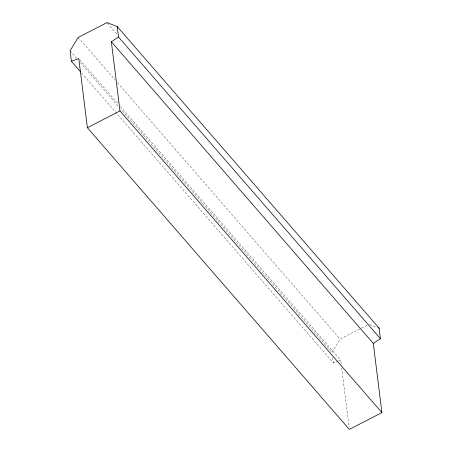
<?xml version="1.0" encoding="UTF-8"?>
<svg xmlns="http://www.w3.org/2000/svg" width="452" height="452" viewBox="0 0 452 452"><rect width="100%" height="100%" fill="white"/><g stroke="black" fill="none" stroke-linecap="round" stroke-linejoin="round"><path stroke-width="0.34" stroke-dasharray="2.26 1.69" d="M367.03 325.242L340.096 339.119L332.028 352.453L120.995 109.412M81.569 72.975L333.333 362.922L337.638 361.334M338.254 361.108L340.718 360.199L341.153 363.696M369.544 324.519L376.567 327.208M107.429 23.131L117.61 34.861M78.156 37.448L115.175 80.083M117.492 82.75L340.096 339.119M79.699 59.591L118.113 103.83M120.43 106.497L340.718 360.199M70.088 50.782L76.563 58.246M80.27 62.506L118.678 106.745M341.678 367.888L349.074 427.304M332.638 357.34L333.333 362.922"/><path stroke-width="0.68" d="M71.388 61.252L78.778 58.528L87.394 127.724L349.339 429.4L381.912 412.614L119.972 110.938L111.356 41.742L118.486 36.985L117.181 26.515L106.966 22.6L78.156 37.448L70.088 50.782L71.388 61.252L80.648 71.913M381.912 412.614L373.296 343.413L380.426 338.661L379.121 328.186L117.181 26.515M87.394 127.724L119.972 110.938M377.844 327.7L379.121 328.186M118.486 36.985L380.426 338.661M111.356 41.742L373.296 343.413"/></g></svg>
